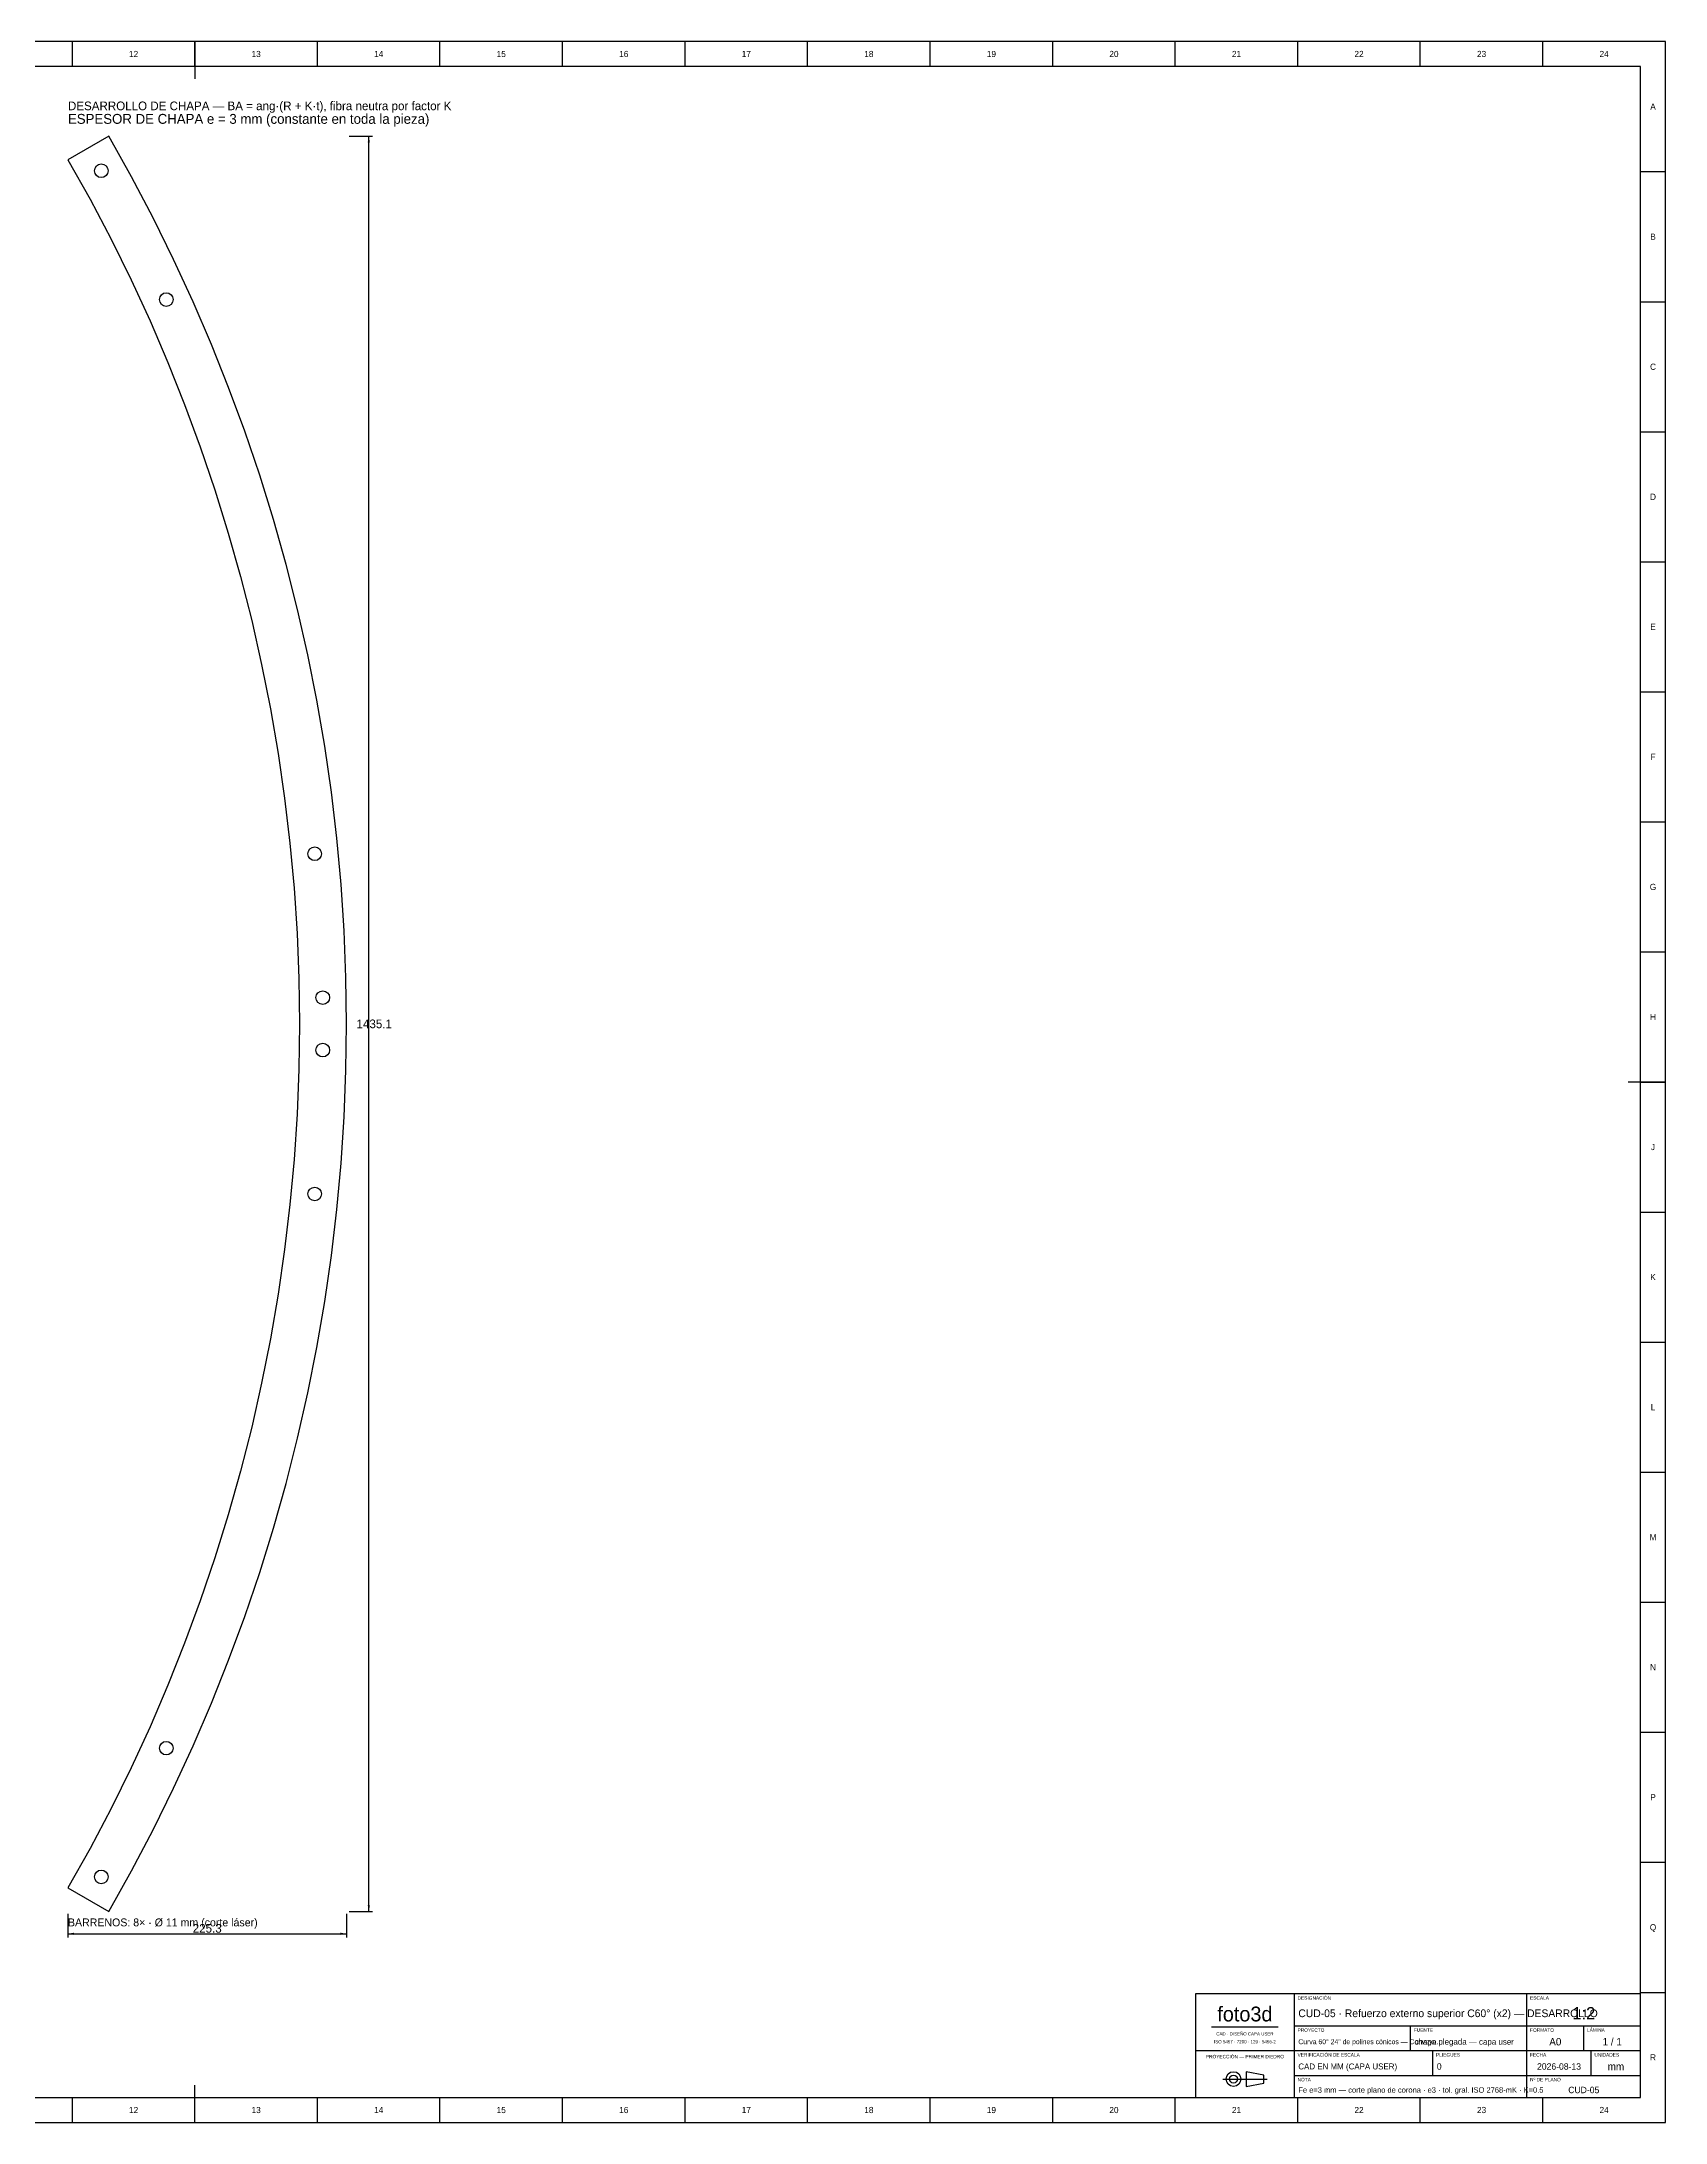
# Model space of a CAD drawing. Extents: x 0 to 2378, y 0 to 1682.
# Drawn here: x 1065 to 2378, y 0 to 1682 of the extents above; entities that cross this region are included whole.
import ezdxf
from ezdxf.enums import TextEntityAlignment as Align

# ---------------------------------------------------------------- set-up
doc = ezdxf.new("R2010")
doc.units = 0
for name, color, linetype in [('COTAS', 7, 'CONTINUOUS'), ('FINA', 7, 'CONTINUOUS'), ('NORMA', 7, 'CONTINUOUS'), ('TEXTO', 7, 'CONTINUOUS'), ('VISIBLE', 7, 'CONTINUOUS')]:
    doc.layers.add(name, color=color, linetype=linetype)

msp = doc.modelspace()

# ---------------------------------------------------------------- linework, layer by layer
at = {"layer": 'COTAS'}
for p, q in [((1313.63, 1605.55), (1332.63, 1605.55)), ((1329.63, 170.45), (1329.63, 1605.55)), ((1086.37, 168.45), (1086.37, 149.45)), ((1311.63, 168.45), (1311.63, 149.45)), ((1313.63, 170.45), (1332.63, 170.45)), ((1086.37, 152.45), (1311.63, 152.45))]:
    msp.add_line(p, q, dxfattribs=at)
for points in [[(1329.63, 1605.55), (1330.53, 1600.55), (1328.73, 1600.55)], [(1329.63, 170.45), (1330.53, 175.45), (1328.73, 175.45)], [(1086.37, 152.45), (1091.37, 153.35), (1091.37, 151.55)], [(1311.63, 152.45), (1306.63, 153.35), (1306.63, 151.55)]]:
    msp.add_solid(points, dxfattribs=at)
at = {"layer": 'FINA'}
for p, q in [((2378, 1682), (0, 1682)), ((1089.9167, 1662), (1089.9167, 1682)), ((1189, 1662), (1189, 1682)), ((1288.0833, 1662), (1288.0833, 1682)), ((1387.1667, 1662), (1387.1667, 1682)), ((1486.25, 1662), (1486.25, 1682)), ((1585.3333, 1662), (1585.3333, 1682)), ((1684.4167, 1662), (1684.4167, 1682)), ((1783.5, 1662), (1783.5, 1682)), ((1882.5833, 1662), (1882.5833, 1682)), ((1981.6667, 1662), (1981.6667, 1682)), ((2080.75, 1662), (2080.75, 1682)), ((2179.8333, 1662), (2179.8333, 1682)), ((2278.9167, 1662), (2278.9167, 1682)), ((2378, 0), (2378, 1682)), ((2358, 1576.875), (2378, 1576.875)), ((2358, 1471.75), (2378, 1471.75)), ((2358, 1366.625), (2378, 1366.625)), ((2358, 1261.5), (2378, 1261.5)), ((2358, 1156.375), (2378, 1156.375)), ((2358, 1051.25), (2378, 1051.25)), ((2358, 946.125), (2378, 946.125)), ((2358, 841), (2378, 841)), ((2358, 735.875), (2378, 735.875)), ((2358, 630.75), (2378, 630.75)), ((2358, 525.625), (2378, 525.625)), ((2358, 420.5), (2378, 420.5)), ((2358, 315.375), (2378, 315.375)), ((2358, 210.25), (2378, 210.25)), ((2358, 105.125), (2378, 105.125)), ((2011, 77.2), (2065, 77.2)), ((2078, 78), (2266, 78)), ((2172, 58), (2172, 78)), ((2266, 78), (2358, 78)), ((2312, 58), (2312, 78)), ((1998, 58), (2078, 58)), ((2078, 58), (2266, 58)), ((2190, 38), (2190, 58)), ((2266, 58), (2358, 58)), ((2318, 38), (2318, 58)), ((2020.06, 35), (2055.94, 35)), ((2078, 38), (2266, 38)), ((2266, 38), (2358, 38)), ((1089.9167, 0), (1089.9167, 20)), ((1189, 0), (1189, 20)), ((1288.0833, 0), (1288.0833, 20)), ((1387.1667, 0), (1387.1667, 20)), ((1486.25, 0), (1486.25, 20)), ((1585.3333, 0), (1585.3333, 20)), ((1684.4167, 0), (1684.4167, 20)), ((1783.5, 0), (1783.5, 20)), ((1882.5833, 0), (1882.5833, 20)), ((1981.6667, 0), (1981.6667, 20)), ((2080.75, 0), (2080.75, 20)), ((2179.8333, 0), (2179.8333, 20)), ((2278.9167, 0), (2278.9167, 20)), ((0, 0), (2378, 0))]:
    msp.add_line(p, q, dxfattribs=at)
at = {"layer": 'NORMA'}
for p, q in [((1189, 1682), (1189, 1652)), ((2358, 1662), (40, 1662)), ((2358, 20), (2358, 1662)), ((2378, 841), (2348, 841)), ((2358, 104), (1998, 104)), ((1998, 104), (1998, 20)), ((2078, 20), (2078, 104)), ((2266, 20), (2266, 104)), ((2358, 20), (2358, 104)), ((40, 20), (2358, 20)), ((1189, 0), (1189, 30)), ((1998, 20), (2358, 20))]:
    msp.add_line(p, q, dxfattribs=at)
at = {"layer": 'TEXTO'}
for p, q in [((2053.18, 38.22), (2038.92, 40.98)), ((2038.92, 40.98), (2038.92, 29.02)), ((2053.18, 31.78), (2053.18, 38.22)), ((2038.92, 29.02), (2053.18, 31.78))]:
    msp.add_line(p, q, dxfattribs=at)
for radius in [5.98, 3.22]:
    msp.add_circle((2028.8, 35), radius, dxfattribs=at)
at = {"layer": 'VISIBLE'}
for p, q in [((1119.36, 1605.55), (1086.37, 1586.5)), ((1137.72, 1572.77), (1119.36, 1605.55)), ((1086.37, 1586.5), (1104.24, 1554.59)), ((1155.21, 1539.52), (1137.72, 1572.77)), ((1104.24, 1554.59), (1121.27, 1522.22)), ((1171.83, 1505.83), (1155.21, 1539.52)), ((1121.27, 1522.22), (1137.44, 1489.42)), ((1187.56, 1471.71), (1171.83, 1505.83)), ((1137.44, 1489.42), (1152.75, 1456.21)), ((1202.39, 1437.19), (1187.56, 1471.71)), ((1152.75, 1456.21), (1167.19, 1422.61)), ((1216.31, 1402.29), (1202.39, 1437.19)), ((1167.19, 1422.61), (1180.74, 1388.64)), ((1229.31, 1367.05), (1216.31, 1402.29)), ((1180.74, 1388.64), (1193.4, 1354.33)), ((1241.39, 1331.47), (1229.31, 1367.05)), ((1193.4, 1354.33), (1205.16, 1319.7)), ((1252.53, 1295.59), (1241.39, 1331.47)), ((1205.16, 1319.7), (1216, 1284.77)), ((1262.73, 1259.43), (1252.53, 1295.59)), ((1216, 1284.77), (1225.93, 1249.57)), ((1225.93, 1249.57), (1234.93, 1214.12)), ((1271.98, 1223.02), (1262.73, 1259.43)), ((1234.93, 1214.12), (1243, 1178.45)), ((1280.27, 1186.37), (1271.98, 1223.02)), ((1243, 1178.45), (1250.14, 1142.58)), ((1287.6, 1149.53), (1280.27, 1186.37)), ((1293.96, 1112.5), (1287.6, 1149.53)), ((1250.14, 1142.58), (1256.33, 1106.54)), ((1299.35, 1075.32), (1293.96, 1112.5)), ((1256.33, 1106.54), (1261.58, 1070.35)), ((1261.58, 1070.35), (1265.88, 1034.03)), ((1303.77, 1038.01), (1299.35, 1075.32)), ((1265.88, 1034.03), (1269.22, 997.61)), ((1307.21, 1000.6), (1303.77, 1038.01)), ((1269.22, 997.61), (1271.62, 961.11)), ((1309.66, 963.11), (1307.21, 1000.6)), ((1271.62, 961.11), (1273.05, 924.57)), ((1311.14, 925.57), (1309.66, 963.11)), ((1311.63, 888), (1311.14, 925.57)), ((1273.05, 924.57), (1273.53, 888)), ((1273.53, 888), (1273.05, 851.43)), ((1311.14, 850.43), (1311.63, 888)), ((1273.05, 851.43), (1271.62, 814.89)), ((1309.66, 812.89), (1311.14, 850.43)), ((1271.62, 814.89), (1269.22, 778.39)), ((1307.21, 775.4), (1309.66, 812.89)), ((1269.22, 778.39), (1265.88, 741.97)), ((1303.77, 737.99), (1307.21, 775.4)), ((1265.88, 741.97), (1261.58, 705.65)), ((1299.35, 700.68), (1303.77, 737.99)), ((1261.58, 705.65), (1256.33, 669.46)), ((1293.96, 663.5), (1299.35, 700.68)), ((1256.33, 669.46), (1250.14, 633.42)), ((1287.6, 626.47), (1293.96, 663.5)), ((1250.14, 633.42), (1243, 597.55)), ((1280.27, 589.63), (1287.6, 626.47)), ((1243, 597.55), (1234.93, 561.88)), ((1271.98, 552.98), (1280.27, 589.63)), ((1234.93, 561.88), (1225.93, 526.43)), ((1262.73, 516.57), (1271.98, 552.98)), ((1225.93, 526.43), (1216, 491.23)), ((1252.53, 480.41), (1262.73, 516.57)), ((1216, 491.23), (1205.16, 456.3)), ((1241.39, 444.53), (1252.53, 480.41)), ((1205.16, 456.3), (1193.4, 421.67)), ((1229.31, 408.95), (1241.39, 444.53)), ((1193.4, 421.67), (1180.74, 387.36)), ((1216.31, 373.71), (1229.31, 408.95)), ((1180.74, 387.36), (1167.19, 353.39)), ((1202.39, 338.81), (1216.31, 373.71)), ((1167.19, 353.39), (1152.75, 319.79)), ((1187.56, 304.29), (1202.39, 338.81)), ((1152.75, 319.79), (1137.44, 286.58)), ((1171.83, 270.17), (1187.56, 304.29)), ((1137.44, 286.58), (1121.27, 253.78)), ((1155.21, 236.48), (1171.83, 270.17)), ((1121.27, 253.78), (1104.24, 221.41)), ((1137.72, 203.23), (1155.21, 236.48)), ((1104.24, 221.41), (1086.37, 189.5)), ((1119.36, 170.45), (1137.72, 203.23)), ((1086.37, 189.5), (1119.36, 170.45))]:
    msp.add_line(p, q, dxfattribs=at)
for centre in [(1113.33, 1577.59), (1165.87, 1473.49), (1285.89, 1025.52), (1292.42, 909.2), (1292.42, 866.8), (1285.89, 750.48), (1165.87, 302.51), (1113.33, 198.41)]:
    msp.add_circle(centre, 5.5, dxfattribs=at)

# ---------------------------------------------------------------- texts
at = {"layer": 'COTAS'}
for s, p in [('1435.1', (1334.03, 888)), ('225.3', (1199, 156.85))]:
    msp.add_text(s, height=7, dxfattribs=at).set_placement(p, align=Align.MIDDLE_CENTER)
at = {"layer": 'TEXTO'}
for s, height, p in [('12', 5, (1139.4583, 1672)), ('13', 5, (1238.5417, 1672)), ('14', 5, (1337.625, 1672)), ('15', 5, (1436.7083, 1672)), ('16', 5, (1535.7917, 1672)), ('17', 5, (1634.875, 1672)), ('18', 5, (1733.9583, 1672)), ('19', 5, (1833.0417, 1672)), ('20', 5, (1932.125, 1672)), ('21', 5, (2031.2083, 1672)), ('22', 5, (2130.2917, 1672)), ('23', 5, (2229.375, 1672)), ('24', 5, (2328.4583, 1672)), ('A', 5, (2368, 1629.4375)), ('B', 5, (2368, 1524.3125)), ('C', 5, (2368, 1419.1875)), ('D', 5, (2368, 1314.0625)), ('E', 5, (2368, 1208.9375)), ('F', 5, (2368, 1103.8125)), ('G', 5, (2368, 998.6875)), ('H', 5, (2368, 893.5625)), ('J', 5, (2368, 788.4375)), ('K', 5, (2368, 683.3125)), ('L', 5, (2368, 578.1875)), ('M', 5, (2368, 473.0625)), ('N', 5, (2368, 367.9375)), ('P', 5, (2368, 262.8125)), ('Q', 5, (2368, 157.6875)), ('foto3d', 12, (2038, 87.6)), ('1:2', 10, (2312, 88.2)), ('CAD · DISEÑO CAPA USER', 2.6, (2038, 71.6)), ('A0', 6, (2289, 65.2)), ('1 / 1', 6, (2335, 65.2)), ('PROYECCIÓN — PRIMER DIEDRO', 2.8, (2038, 53.2)), ('ISO 5457 · 7200 · 129 · 5456-2', 2.6, (2038, 65.2)), ('R', 5, (2368, 52.5625)), ('2026-08-13', 5.2, (2292, 45.2)), ('mm', 6, (2338, 45.2)), ('CUD-05', 5.2, (2312, 26.2)), ('12', 5, (1139.4583, 10)), ('13', 5, (1238.5417, 10)), ('14', 5, (1337.625, 10)), ('15', 5, (1436.7083, 10)), ('16', 5, (1535.7917, 10)), ('17', 5, (1634.875, 10)), ('18', 5, (1733.9583, 10)), ('19', 5, (1833.0417, 10)), ('20', 5, (1932.125, 10)), ('21', 5, (2031.2083, 10)), ('22', 5, (2130.2917, 10)), ('23', 5, (2229.375, 10)), ('24', 5, (2328.4583, 10))]:
    msp.add_text(s, height=height, dxfattribs=at).set_placement(p, align=Align.MIDDLE_CENTER)
for s, height, p in [('DESARROLLO DE CHAPA — BA = ang·(R + K·t), fibra neutra por factor K', 7, (1086.37, 1626.55)), ('ESPESOR DE CHAPA e = 3 mm (constante en toda la pieza)', 8, (1086.37, 1615.55)), ('BARRENOS: 8× · Ø 11 mm (corte láser)', 6.4, (1086.37, 158.45)), ('DESIGNACIÓN', 2.8, (2080.6, 99.2)), ('ESCALA', 2.8, (2268.6, 99.2)), ('PROYECTO', 2.8, (2080.6, 73.2)), ('FUENTE', 2.8, (2174.6, 73.2)), ('FORMATO', 2.8, (2268.6, 73.2)), ('LÁMINA', 2.8, (2314.6, 73.2)), ('VERIFICACIÓN DE ESCALA', 2.8, (2080.6, 53.2)), ('PLIEGUES', 2.8, (2192.6, 53.2)), ('FECHA', 2.8, (2268.6, 53.2)), ('UNIDADES', 2.8, (2320.6, 53.2)), ('NOTA', 2.8, (2080.6, 33.2)), ('Nº DE PLANO', 2.8, (2268.6, 33.2))]:
    msp.add_text(s, height=height, dxfattribs=at).set_placement(p)
for s, height, p in [('CUD-05 · Refuerzo externo superior C60° (x2) — DESARROLLO', 6.2506, (2081.2, 88.2)), ('Curva 60° 24" de polines cónicos — Conveyo…', 4, (2081.2, 65.2)), ('chapa plegada — capa user', 4.8, (2175.2, 65.2)), ('CAD EN MM (CAPA USER)', 4.8, (2081.2, 45.2)), ('0', 5.2, (2193.2, 45.2)), ('Fe e=3 mm — corte plano de corona · e3 · tol. gral. ISO 2768-mK · K=0.5', 4.4, (2081.2, 26.2))]:
    msp.add_text(s, height=height, dxfattribs=at).set_placement(p, align=Align.MIDDLE_LEFT)

doc.saveas('drawing.dxf')
